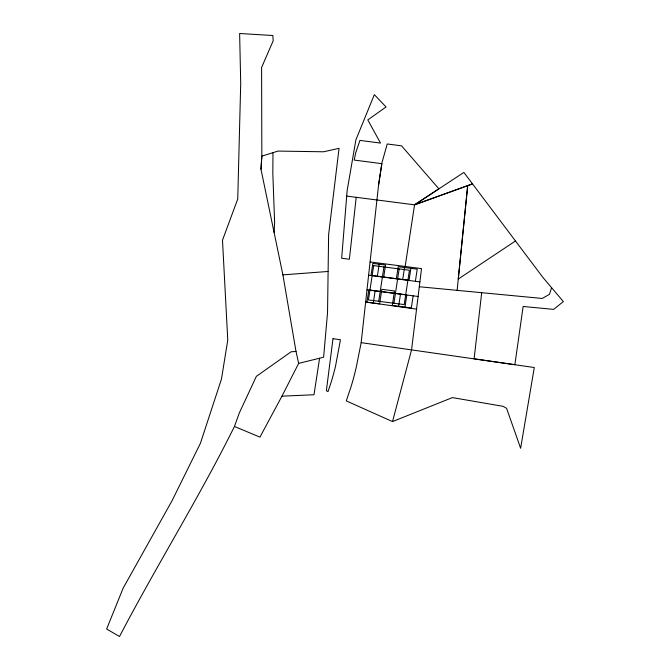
<?xml version="1.0" encoding="UTF-8"?>
<svg xmlns="http://www.w3.org/2000/svg" width="670" height="670" viewBox="0 0 670 670"><rect width="100%" height="100%" fill="white"/><g stroke="black" fill="none" stroke-linecap="round" stroke-linejoin="round"><path stroke-width="1" d="M298.678 363.358L296.006 351.457L282.899 274.876L260.99 169.276L261.836 156.143L261.602 67.444L273.192 40.803L272.866 35.518L239.634 33.5L240.714 83.315L237.75 198.973L222.49 240.195L227.766 340.092L221.46 379.078L200.422 443.28L172.098 500.641L123.146 588.143L106.639 629.021L119.52 636.5C156.462 565.715 198.965 497.986 234.458 426.455L259.927 437.142L281.961 396.163L298.678 363.358L323.61 357.236L327.538 312.672L328.618 234.642L339.053 148.305L323.602 151.788L278.1 151.077L272.983 152.66L272.816 173.237L274.608 222.172L274.114 232.431M260.998 169.284L261.828 156.143L272.983 152.66M361.163 342.646L534.292 367.529L520.632 448.28L506.604 408.34L503.086 406.33L452.376 397.595L392.528 421.581L346.273 400.894L350.887 387.243A296.249 282.539 -6 0 0 356.298 367.051L361.163 342.646L378.584 184.962L381.833 163.656L354.196 160.071L355.695 152.819L359.941 140.407L380.51 143.087L367.805 119.897L386.054 106.974L374.346 94.646L355.871 139.896L347.135 190.682L341.666 258.252L349.38 259.248L356.206 197.307M457.124 290.345L467.694 185.64L472.492 183.898L414.554 204.819L346.692 196.084M481.696 292.681L474.109 358.802L514.861 364.706L523.136 306.475L553.663 309.381L563.361 301.575L542.985 277.531L463.891 172.424L414.554 204.819L405.157 266.476M378.584 184.962L381.967 162.709L387.227 143.966L401.573 145.851L438.892 188.839L414.554 204.819L467.694 185.64L458.263 279.055L515.389 241.049M368.785 290.085L366.942 302.203L379.614 303.845L381.825 289.323L394.504 290.973L392.293 305.486L411.313 307.957L413.156 295.83M371.004 275.538L372.847 263.419L385.526 265.06L383.675 277.179M373.282 303.024L375.125 290.906M377.336 276.358L379.187 264.24M378.717 301.282L383.944 266.945M396.355 278.821L398.198 266.702L417.217 269.164L415.375 281.291M393.927 303.25L399.161 268.913M398.633 306.307L400.484 294.189M402.695 279.65L404.538 267.523M404.973 307.128L406.816 295.009M409.035 280.47L410.878 268.343M319.607 358.216L313.987 394.764L281.961 396.163M392.528 421.581L411.573 349.74L421.522 268.603L370.091 261.937M551.594 287.715L549.484 294.314L542.214 298.452L419.294 286.743M234.458 426.455L239.324 412.954L256.35 376.364L291.157 351.775L296.006 351.457M282.899 274.876L327.957 271.476M372.168 275.512L407.921 280.144M368.617 275.228L419.889 281.877M369.949 290.051L405.71 294.691M366.993 289.85L418.105 296.475M365.636 302.036L416.547 309.146M332.99 338.685L326.374 390.719L327.998 391.632L330.251 384.974A276.836 264.022 -6 0 0 335.528 366.239L340.444 339.732L332.99 338.685M373.676 265.613L368.441 299.951L404.203 304.582L409.429 270.245L373.676 265.613"/></g></svg>
